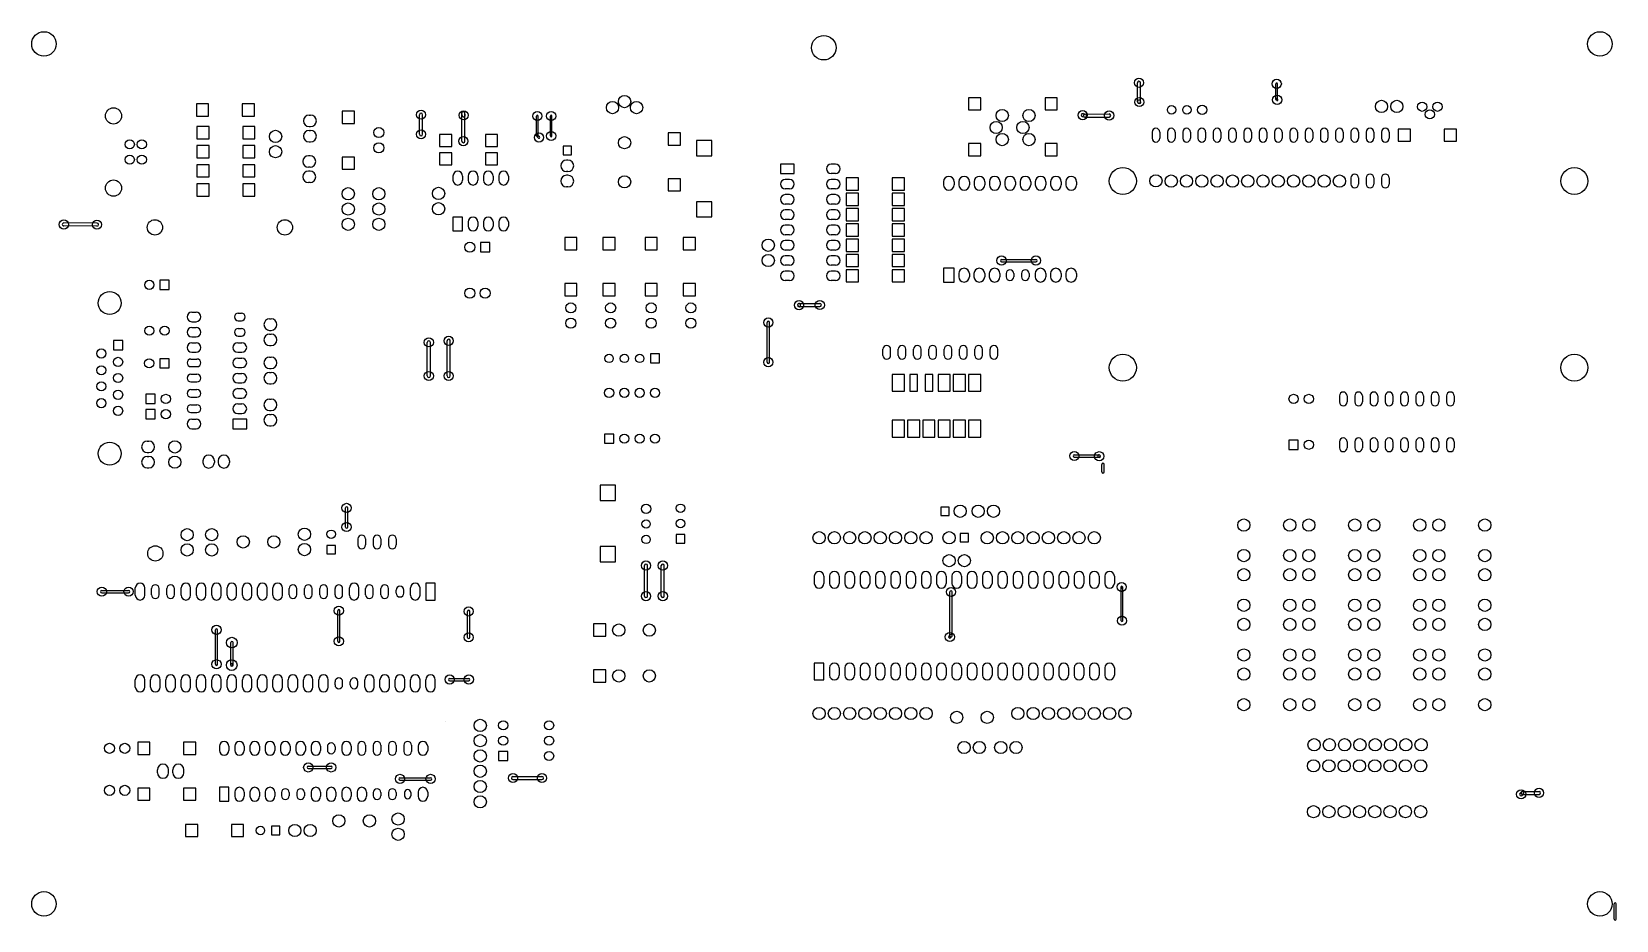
# Model space of a CAD drawing. Extents: x 6950 to 110575, y 15345 to 73470.
import ezdxf

# ---------------------------------------------------------------- set-up
doc = ezdxf.new("R2010")
doc.units = 0
doc.layers.add('BLACK', color=1, linetype='CONTINUOUS')

msp = doc.modelspace()

# ---------------------------------------------------------------- linework, layer by layer
at = {"layer": 'BLACK'}
for p, q in [((79260, 68890), (79260, 70130)), ((79460, 68890), (79460, 70130)), ((88320, 69040), (88320, 70060)), ((88420, 69040), (88420, 70060)), ((17720, 68750), (17720, 67950)), ((18520, 68750), (17720, 68750)), ((18520, 67950), (18520, 68750)), ((20720, 68750), (20720, 67950)), ((21520, 68750), (20720, 68750)), ((21520, 67950), (21520, 68750)), ((69020, 69150), (68220, 69150)), ((68220, 69150), (68220, 68350)), ((69020, 68350), (69020, 69150)), ((74020, 69150), (73220, 69150)), ((73220, 69150), (73220, 68350)), ((74020, 68350), (74020, 69150)), ((79309, 68799), (79289, 68819)), ((79451, 68941), (79431, 68961)), ((88364, 68975), (88335, 69004)), ((88435, 69046), (88406, 69075)), ((17720, 67950), (18520, 67950)), ((20720, 67950), (21520, 67950)), ((25090, 68015), (25190, 68015)), ((28050, 68270), (27250, 68270)), ((27250, 68270), (27250, 67470)), ((27250, 67470), (28050, 67470)), ((28050, 67470), (28050, 68270)), ((32310, 66760), (32310, 68040)), ((32510, 66760), (32510, 68040)), ((35080, 66310), (35080, 68160)), ((35101, 67988), (35081, 68147)), ((35299, 68013), (35279, 68172)), ((35280, 66310), (35280, 68160)), ((39970, 66650), (39970, 67950)), ((40070, 66650), (40070, 67950)), ((40870, 66650), (40870, 67950)), ((40970, 66650), (40970, 67950)), ((68220, 68350), (69020, 68350)), ((73220, 68350), (74020, 68350)), ((75661, 67912), (75810, 67882)), ((75700, 68108), (75849, 68078)), ((75829, 68081), (77409, 68089)), ((75831, 67881), (77411, 67889)), ((18550, 67270), (17750, 67270)), ((17750, 67270), (17750, 66470)), ((17750, 66470), (18550, 66470)), ((18550, 66470), (18550, 67270)), ((21550, 67270), (20750, 67270)), ((20750, 67270), (20750, 66470)), ((20750, 66470), (21550, 66470)), ((21550, 66470), (21550, 67270)), ((25090, 67265), (25190, 67265)), ((25090, 67015), (25190, 67015)), ((33620, 66750), (33620, 65950)), ((34420, 66750), (33620, 66750)), ((34420, 65950), (34420, 66750)), ((36620, 66750), (36620, 65950)), ((37420, 66750), (36620, 66750)), ((37420, 65950), (37420, 66750)), ((40084, 66515), (39985, 66614)), ((40155, 66586), (40056, 66685)), ((49370, 66850), (48570, 66850)), ((48570, 66850), (48570, 66050)), ((49370, 66050), (49370, 66850)), ((51420, 66350), (50420, 66350)), ((50420, 66350), (50420, 65350)), ((51420, 65350), (51420, 66350)), ((80220, 66900), (80220, 66500)), ((80720, 66900), (80720, 66500)), ((81220, 66900), (81220, 66500)), ((81720, 66900), (81720, 66500)), ((82220, 66900), (82220, 66500)), ((82720, 66900), (82720, 66500)), ((83220, 66900), (83220, 66500)), ((83720, 66900), (83720, 66500)), ((84220, 66900), (84220, 66500)), ((84720, 66900), (84720, 66500)), ((85220, 66900), (85220, 66500)), ((85720, 66900), (85720, 66500)), ((86220, 66900), (86220, 66500)), ((86720, 66900), (86720, 66500)), ((87220, 66900), (87220, 66500)), ((87720, 66900), (87720, 66500)), ((88220, 66900), (88220, 66500)), ((88720, 66900), (88720, 66500)), ((89220, 66900), (89220, 66500)), ((89720, 66900), (89720, 66500)), ((90220, 66900), (90220, 66500)), ((90720, 66900), (90720, 66500)), ((91220, 66900), (91220, 66500)), ((91720, 66900), (91720, 66500)), ((92220, 66900), (92220, 66500)), ((92720, 66900), (92720, 66500)), ((93220, 66900), (93220, 66500)), ((93720, 66900), (93720, 66500)), ((94220, 66900), (94220, 66500)), ((94720, 66900), (94720, 66500)), ((95220, 66900), (95220, 66500)), ((95720, 66900), (95720, 66500)), ((97120, 67100), (96320, 67100)), ((96320, 67100), (96320, 66300)), ((97120, 66300), (97120, 67100)), ((100120, 67100), (99320, 67100)), ((99320, 67100), (99320, 66300)), ((100120, 66300), (100120, 67100)), ((18550, 66020), (17750, 66020)), ((17750, 66020), (17750, 65220)), ((18550, 65220), (18550, 66020)), ((21550, 66020), (20750, 66020)), ((20750, 66020), (20750, 65220)), ((21550, 65220), (21550, 66020)), ((25150, 65355), (25050, 65355)), ((25090, 66265), (25190, 66265)), ((33620, 65950), (34420, 65950)), ((33620, 65550), (33620, 64750)), ((34420, 65550), (33620, 65550)), ((34420, 64750), (34420, 65550)), ((36620, 65950), (37420, 65950)), ((36620, 65550), (36620, 64750)), ((37420, 65550), (36620, 65550)), ((37420, 64750), (37420, 65550)), ((42245, 65975), (41695, 65975)), ((41695, 65975), (41695, 65425)), ((41695, 65425), (42245, 65425)), ((42245, 65425), (42245, 65975)), ((48570, 66050), (49370, 66050)), ((50420, 65350), (51420, 65350)), ((69020, 66150), (68220, 66150)), ((68220, 66150), (68220, 65350)), ((68220, 65350), (69020, 65350)), ((69020, 65350), (69020, 66150)), ((74020, 66150), (73220, 66150)), ((73220, 66150), (73220, 65350)), ((73220, 65350), (74020, 65350)), ((74020, 65350), (74020, 66150)), ((96320, 66300), (97120, 66300)), ((99320, 66300), (100120, 66300)), ((17750, 65220), (18550, 65220)), ((17750, 64770), (17750, 63970)), ((18550, 64770), (17750, 64770)), ((18550, 63970), (18550, 64770)), ((20750, 65220), (21550, 65220)), ((20750, 64770), (20750, 63970)), ((21550, 64770), (20750, 64770)), ((21550, 63970), (21550, 64770)), ((25150, 64605), (25050, 64605)), ((25150, 64355), (25050, 64355)), ((28050, 65270), (27250, 65270)), ((27250, 65270), (27250, 64470)), ((27250, 64470), (28050, 64470)), ((28050, 64470), (28050, 65270)), ((33620, 64750), (34420, 64750)), ((36620, 64750), (37420, 64750)), ((42020, 65075), (41920, 65075)), ((42020, 64325), (41920, 64325)), ((56820, 64810), (55920, 64810)), ((55920, 64810), (55920, 64190)), ((56820, 64190), (56820, 64810)), ((59510, 64810), (59230, 64810)), ((17750, 63970), (18550, 63970)), ((17750, 63520), (17750, 62720)), ((18550, 63520), (17750, 63520)), ((18550, 62720), (18550, 63520)), ((20750, 63970), (21550, 63970)), ((20750, 63520), (20750, 62720)), ((21550, 63520), (20750, 63520)), ((21550, 62720), (21550, 63520)), ((25150, 63605), (25050, 63605)), ((34500, 64030), (34500, 63750)), ((35120, 64030), (35120, 63750)), ((35500, 64030), (35500, 63750)), ((36120, 64030), (36120, 63750)), ((36500, 64030), (36500, 63750)), ((37120, 64030), (37120, 63750)), ((37500, 64030), (37500, 63750)), ((38120, 64030), (38120, 63750)), ((42020, 64075), (41920, 64075)), ((42020, 63325), (41920, 63325)), ((49370, 63850), (48570, 63850)), ((48570, 63850), (48570, 63050)), ((49370, 63050), (49370, 63850)), ((55920, 64190), (56820, 64190)), ((56510, 63810), (56230, 63810)), ((59510, 64190), (59230, 64190)), ((59510, 63810), (59230, 63810)), ((61020, 63900), (60220, 63900)), ((60220, 63900), (60220, 63100)), ((61020, 63100), (61020, 63900)), ((64020, 63900), (63220, 63900)), ((63220, 63900), (63220, 63100)), ((64020, 63100), (64020, 63900)), ((66577, 63655), (66577, 63455)), ((67277, 63655), (67277, 63455)), ((67577, 63655), (67577, 63455)), ((68277, 63655), (68277, 63455)), ((68577, 63655), (68577, 63455)), ((69277, 63655), (69277, 63455)), ((69577, 63655), (69577, 63455)), ((70277, 63655), (70277, 63455)), ((70580, 63655), (70580, 63455)), ((71280, 63655), (71280, 63455)), ((71580, 63655), (71580, 63455)), ((72280, 63655), (72280, 63455)), ((72580, 63655), (72580, 63455)), ((73280, 63655), (73280, 63455)), ((73580, 63655), (73580, 63455)), ((74280, 63655), (74280, 63455)), ((74580, 63655), (74580, 63455)), ((75280, 63655), (75280, 63455)), ((93220, 63900), (93220, 63500)), ((93720, 63900), (93720, 63500)), ((94220, 63900), (94220, 63500)), ((94720, 63900), (94720, 63500)), ((95220, 63900), (95220, 63500)), ((95720, 63900), (95720, 63500)), ((17750, 62720), (18550, 62720)), ((20750, 62720), (21550, 62720)), ((48570, 63050), (49370, 63050)), ((51420, 62350), (50420, 62350)), ((50420, 62350), (50420, 61350)), ((51420, 61350), (51420, 62350)), ((56510, 63190), (56230, 63190)), ((56510, 62810), (56230, 62810)), ((56510, 62190), (56230, 62190)), ((59510, 63190), (59230, 63190)), ((59510, 62810), (59230, 62810)), ((59510, 62190), (59230, 62190)), ((60220, 63100), (61020, 63100)), ((61020, 62900), (60220, 62900)), ((60220, 62900), (60220, 62100)), ((61020, 62100), (61020, 62900)), ((63220, 63100), (64020, 63100)), ((64020, 62900), (63220, 62900)), ((63220, 62900), (63220, 62100)), ((64020, 62100), (64020, 62900)), ((34500, 61340), (34500, 60440)), ((35120, 61340), (34500, 61340)), ((35120, 60440), (35120, 61340)), ((50420, 61350), (51420, 61350)), ((56510, 61810), (56230, 61810)), ((56510, 61190), (56230, 61190)), ((59510, 61810), (59230, 61810)), ((59510, 61190), (59230, 61190)), ((60220, 62100), (61020, 62100)), ((61020, 61900), (60220, 61900)), ((60220, 61900), (60220, 61100)), ((61020, 61100), (61020, 61900)), ((63220, 62100), (64020, 62100)), ((64020, 61900), (63220, 61900)), ((63220, 61900), (63220, 61100)), ((64020, 61100), (64020, 61900)), ((11219, 60749), (9049, 60761)), ((11221, 60949), (9051, 60961)), ((34500, 60440), (35120, 60440)), ((35500, 61030), (35500, 60750)), ((36120, 61030), (36120, 60750)), ((36500, 61030), (36500, 60750)), ((37120, 61030), (37120, 60750)), ((37500, 61030), (37500, 60750)), ((38120, 61030), (38120, 60750)), ((56510, 60810), (56230, 60810)), ((56510, 60190), (56230, 60190)), ((59510, 60810), (59230, 60810)), ((59510, 60190), (59230, 60190)), ((60220, 61100), (61020, 61100)), ((61020, 60900), (60220, 60900)), ((60220, 60900), (60220, 60100)), ((61020, 60100), (61020, 60900)), ((63220, 61100), (64020, 61100)), ((64020, 60900), (63220, 60900)), ((63220, 60900), (63220, 60100)), ((64020, 60100), (64020, 60900)), ((36900, 59670), (36300, 59670)), ((36300, 59670), (36300, 59070)), ((36300, 59070), (36900, 59070)), ((36900, 59070), (36900, 59670)), ((42610, 60000), (41810, 60000)), ((41810, 60000), (41810, 59200)), ((41810, 59200), (42610, 59200)), ((42610, 59200), (42610, 60000)), ((45110, 60000), (44310, 60000)), ((44310, 60000), (44310, 59200)), ((44310, 59200), (45110, 59200)), ((45110, 59200), (45110, 60000)), ((47860, 60000), (47060, 60000)), ((47060, 60000), (47060, 59200)), ((47060, 59200), (47860, 59200)), ((47860, 59200), (47860, 60000)), ((50360, 60000), (49560, 60000)), ((49560, 60000), (49560, 59200)), ((49560, 59200), (50360, 59200)), ((50360, 59200), (50360, 60000)), ((56510, 59810), (56230, 59810)), ((56510, 59190), (56230, 59190)), ((59510, 59810), (59230, 59810)), ((59510, 59190), (59230, 59190)), ((60220, 60100), (61020, 60100)), ((61020, 59900), (60220, 59900)), ((60220, 59900), (60220, 59100)), ((60220, 59100), (61020, 59100)), ((61020, 59100), (61020, 59900)), ((63220, 60100), (64020, 60100)), ((64020, 59900), (63220, 59900)), ((63220, 59900), (63220, 59100)), ((63220, 59100), (64020, 59100)), ((64020, 59100), (64020, 59900)), ((56510, 58810), (56230, 58810)), ((56510, 58190), (56230, 58190)), ((59510, 58810), (59230, 58810)), ((59510, 58190), (59230, 58190)), ((61020, 58900), (60220, 58900)), ((60220, 58900), (60220, 58100)), ((60220, 58100), (61020, 58100)), ((61020, 58100), (61020, 58900)), ((64020, 58900), (63220, 58900)), ((63220, 58900), (63220, 58100)), ((63220, 58100), (64020, 58100)), ((64020, 58100), (64020, 58900)), ((70370, 58575), (72620, 58575)), ((70370, 58425), (72620, 58425)), ((15940, 57210), (15340, 57210)), ((15340, 57210), (15340, 56610)), ((15940, 56610), (15940, 57210)), ((42610, 57000), (41810, 57000)), ((41810, 57000), (41810, 56200)), ((42610, 56200), (42610, 57000)), ((45110, 57000), (44310, 57000)), ((44310, 57000), (44310, 56200)), ((45110, 56200), (45110, 57000)), ((47860, 57000), (47060, 57000)), ((47060, 57000), (47060, 56200)), ((47860, 56200), (47860, 57000)), ((50360, 57000), (49560, 57000)), ((49560, 57000), (49560, 56200)), ((50360, 56200), (50360, 57000)), ((56510, 57810), (56230, 57810)), ((56510, 57190), (56230, 57190)), ((59510, 57810), (59230, 57810)), ((59510, 57190), (59230, 57190)), ((61020, 57900), (60220, 57900)), ((60220, 57900), (60220, 57100)), ((60220, 57100), (61020, 57100)), ((61020, 57100), (61020, 57900)), ((64020, 57900), (63220, 57900)), ((63220, 57900), (63220, 57100)), ((63220, 57100), (64020, 57100)), ((64020, 57100), (64020, 57900)), ((66567, 57995), (66567, 57095)), ((67267, 57995), (66567, 57995)), ((66567, 57095), (67267, 57095)), ((67267, 57095), (67267, 57995)), ((67570, 57645), (67570, 57445)), ((68270, 57645), (68270, 57445)), ((68570, 57645), (68570, 57445)), ((69270, 57645), (69270, 57445)), ((69570, 57645), (69570, 57445)), ((70270, 57645), (70270, 57445)), ((70670, 57645), (70670, 57445)), ((71170, 57645), (71170, 57445)), ((71670, 57645), (71670, 57445)), ((72170, 57645), (72170, 57445)), ((72570, 57645), (72570, 57445)), ((73270, 57645), (73270, 57445)), ((73570, 57645), (73570, 57445)), ((74270, 57645), (74270, 57445)), ((74570, 57645), (74570, 57445)), ((75270, 57645), (75270, 57445)), ((15340, 56610), (15940, 56610)), ((41810, 56200), (42610, 56200)), ((44310, 56200), (45110, 56200)), ((47060, 56200), (47860, 56200)), ((49560, 56200), (50360, 56200)), ((17420, 55120), (17700, 55120)), ((20460, 55060), (20660, 55060)), ((57059, 55651), (57069, 55661)), ((57140, 55690), (58490, 55690)), ((57140, 55490), (58490, 55490)), ((57201, 55509), (57211, 55519)), ((17420, 54500), (17700, 54500)), ((17420, 54120), (17700, 54120)), ((20460, 54560), (20660, 54560)), ((20460, 54060), (20660, 54060)), ((22510, 54685), (22610, 54685)), ((22510, 53935), (22610, 53935)), ((55045, 51850), (55045, 54450)), ((55195, 51850), (55195, 54450)), ((12900, 53270), (12300, 53270)), ((12300, 53270), (12300, 52670)), ((12900, 52670), (12900, 53270)), ((17420, 53500), (17700, 53500)), ((17420, 53120), (17700, 53120)), ((20420, 53120), (20700, 53120)), ((20460, 53560), (20660, 53560)), ((22510, 53685), (22610, 53685)), ((22510, 52935), (22610, 52935)), ((32820, 50950), (32820, 53150)), ((33020, 50950), (33020, 53150)), ((34120, 50950), (34120, 53250)), ((34320, 50950), (34320, 53250)), ((12300, 52670), (12900, 52670)), ((15930, 52080), (15330, 52080)), ((15330, 52080), (15330, 51480)), ((15930, 51480), (15930, 52080)), ((17360, 52060), (17760, 52060)), ((17420, 52500), (17700, 52500)), ((20420, 52500), (20700, 52500)), ((20420, 52120), (20700, 52120)), ((22510, 52185), (22610, 52185)), ((48010, 52400), (47410, 52400)), ((47410, 52400), (47410, 51800)), ((48010, 51800), (48010, 52400)), ((62620, 52300), (62620, 52700)), ((63120, 52300), (63120, 52700)), ((63620, 52300), (63620, 52700)), ((64120, 52300), (64120, 52700)), ((64620, 52300), (64620, 52700)), ((65120, 52300), (65120, 52700)), ((65620, 52300), (65620, 52700)), ((66120, 52300), (66120, 52700)), ((66620, 52300), (66620, 52700)), ((67120, 52300), (67120, 52700)), ((67620, 52300), (67620, 52700)), ((68120, 52300), (68120, 52700)), ((68620, 52300), (68620, 52700)), ((69120, 52300), (69120, 52700)), ((69620, 52300), (69620, 52700)), ((70120, 52300), (70120, 52700)), ((15330, 51480), (15930, 51480)), ((17360, 51560), (17760, 51560)), ((17360, 51060), (17760, 51060)), ((20420, 51500), (20700, 51500)), ((20420, 51120), (20700, 51120)), ((22510, 51435), (22610, 51435)), ((22510, 51185), (22610, 51185)), ((47410, 51800), (48010, 51800)), ((63220, 51050), (63220, 49950)), ((64020, 51050), (63220, 51050)), ((64020, 49950), (64020, 51050)), ((64370, 51050), (64370, 49950)), ((64870, 51050), (64370, 51050)), ((64870, 49950), (64870, 51050)), ((65370, 51050), (65370, 49950)), ((65870, 51050), (65370, 51050)), ((65870, 49950), (65870, 51050)), ((66220, 51050), (66220, 49950)), ((67020, 51050), (66220, 51050)), ((67020, 49950), (67020, 51050)), ((67220, 51050), (67220, 49950)), ((68020, 51050), (67220, 51050)), ((68020, 49950), (68020, 51050)), ((68220, 51050), (68220, 49950)), ((69020, 51050), (68220, 51050)), ((69020, 49950), (69020, 51050)), ((14420, 49750), (14420, 49150)), ((15020, 49750), (14420, 49750)), ((15020, 49150), (15020, 49750)), ((17360, 50560), (17760, 50560)), ((17360, 50060), (17760, 50060)), ((20420, 50500), (20700, 50500)), ((20420, 50120), (20700, 50120)), ((22510, 50435), (22610, 50435)), ((63220, 49950), (64020, 49950)), ((64370, 49950), (64870, 49950)), ((65370, 49950), (65870, 49950)), ((66220, 49950), (67020, 49950)), ((67220, 49950), (68020, 49950)), ((68220, 49950), (69020, 49950)), ((14420, 49150), (15020, 49150)), ((14420, 48750), (14420, 48150)), ((15020, 48750), (14420, 48750)), ((15020, 48150), (15020, 48750)), ((17360, 49560), (17760, 49560)), ((17360, 49060), (17760, 49060)), ((20420, 49500), (20700, 49500)), ((20420, 49120), (20700, 49120)), ((22510, 49435), (22610, 49435)), ((92470, 49650), (92470, 49250)), ((92970, 49650), (92970, 49250)), ((93470, 49650), (93470, 49250)), ((93970, 49650), (93970, 49250)), ((94470, 49650), (94470, 49250)), ((94970, 49650), (94970, 49250)), ((95470, 49650), (95470, 49250)), ((95970, 49650), (95970, 49250)), ((96470, 49650), (96470, 49250)), ((96970, 49650), (96970, 49250)), ((97470, 49650), (97470, 49250)), ((97970, 49650), (97970, 49250)), ((98470, 49650), (98470, 49250)), ((98970, 49650), (98970, 49250)), ((99470, 49650), (99470, 49250)), ((99970, 49650), (99970, 49250)), ((14420, 48150), (15020, 48150)), ((17360, 48560), (17760, 48560)), ((17420, 48120), (17700, 48120)), ((21010, 48120), (20110, 48120)), ((20110, 48120), (20110, 47500)), ((20420, 48500), (20700, 48500)), ((21010, 47500), (21010, 48120)), ((22510, 48685), (22610, 48685)), ((22510, 48435), (22610, 48435)), ((22510, 47685), (22610, 47685)), ((63220, 48050), (63220, 46950)), ((64020, 48050), (63220, 48050)), ((64020, 46950), (64020, 48050)), ((64220, 48050), (64220, 46950)), ((65020, 48050), (64220, 48050)), ((65020, 46950), (65020, 48050)), ((65220, 48050), (65220, 46950)), ((66020, 48050), (65220, 48050)), ((66020, 46950), (66020, 48050)), ((66220, 48050), (66220, 46950)), ((67020, 48050), (66220, 48050)), ((67020, 46950), (67020, 48050)), ((67220, 48050), (67220, 46950)), ((68020, 48050), (67220, 48050)), ((68020, 46950), (68020, 48050)), ((68220, 48050), (68220, 46950)), ((69020, 48050), (68220, 48050)), ((69020, 46950), (69020, 48050)), ((14510, 46685), (14610, 46685)), ((17420, 47500), (17700, 47500)), ((20110, 47500), (21010, 47500)), ((44410, 47150), (44410, 46550)), ((45010, 47150), (44410, 47150)), ((45010, 46550), (45010, 47150)), ((63220, 46950), (64020, 46950)), ((64220, 46950), (65020, 46950)), ((65220, 46950), (66020, 46950)), ((66220, 46950), (67020, 46950)), ((67220, 46950), (68020, 46950)), ((68220, 46950), (69020, 46950)), ((89170, 46750), (89170, 46150)), ((89770, 46750), (89170, 46750)), ((89770, 46150), (89770, 46750)), ((92470, 46650), (92470, 46250)), ((92970, 46650), (92970, 46250)), ((93470, 46650), (93470, 46250)), ((93970, 46650), (93970, 46250)), ((94470, 46650), (94470, 46250)), ((94970, 46650), (94970, 46250)), ((95470, 46650), (95470, 46250)), ((95970, 46650), (95970, 46250)), ((96470, 46650), (96470, 46250)), ((96970, 46650), (96970, 46250)), ((97470, 46650), (97470, 46250)), ((97970, 46650), (97970, 46250)), ((98470, 46650), (98470, 46250)), ((98970, 46650), (98970, 46250)), ((99470, 46650), (99470, 46250)), ((99970, 46650), (99970, 46250)), ((14510, 45935), (14610, 45935)), ((14510, 45685), (14610, 45685)), ((44410, 46550), (45010, 46550)), ((75130, 45795), (76740, 45795)), ((75130, 45645), (76740, 45645)), ((76707, 45647), (76687, 45667)), ((76813, 45753), (76793, 45773)), ((89170, 46150), (89770, 46150)), ((14510, 44935), (14610, 44935)), ((18145, 45400), (18145, 45300)), ((18895, 45400), (18895, 45300)), ((19145, 45400), (19145, 45300)), ((19895, 45400), (19895, 45300)), ((76925, 44670), (76925, 45170)), ((77075, 44670), (77075, 45170)), ((45130, 43800), (44130, 43800)), ((44130, 43800), (44130, 42800)), ((45130, 42800), (45130, 43800)), ((44130, 42800), (45130, 42800)), ((27465, 41070), (27465, 42320)), ((27615, 41070), (27615, 42320)), ((66395, 42375), (66395, 41825)), ((66945, 42375), (66395, 42375)), ((66395, 41825), (66945, 41825)), ((66945, 41825), (66945, 42375)), ((49655, 40575), (49105, 40575)), ((49105, 40575), (49105, 40025)), ((49655, 40025), (49655, 40575)), ((68215, 40645), (67665, 40645)), ((67665, 40645), (67665, 40095)), ((68215, 40095), (68215, 40645)), ((26810, 39870), (26260, 39870)), ((26260, 39870), (26260, 39320)), ((26810, 39320), (26810, 39870)), ((28285, 40295), (28285, 39895)), ((28785, 40295), (28785, 39895)), ((29285, 40295), (29285, 39895)), ((29785, 40295), (29785, 39895)), ((30285, 40295), (30285, 39895)), ((30785, 40295), (30785, 39895)), ((45130, 39800), (44130, 39800)), ((44130, 39800), (44130, 38800)), ((45130, 38800), (45130, 39800)), ((49105, 40025), (49655, 40025)), ((67665, 40095), (68215, 40095)), ((26260, 39320), (26810, 39320)), ((44130, 38800), (45130, 38800)), ((47020, 36550), (47020, 38550)), ((47220, 36550), (47220, 38550)), ((48120, 36550), (48120, 38550)), ((48320, 36550), (48320, 38550)), ((33345, 37395), (32725, 37395)), ((32725, 37395), (32725, 36295)), ((33345, 36295), (33345, 37395)), ((58130, 37860), (58130, 37380)), ((58750, 37860), (58750, 37380)), ((59130, 37860), (59130, 37380)), ((59750, 37860), (59750, 37380)), ((60130, 37860), (60130, 37380)), ((60750, 37860), (60750, 37380)), ((61130, 37860), (61130, 37380)), ((61750, 37860), (61750, 37380)), ((62130, 37860), (62130, 37380)), ((62750, 37860), (62750, 37380)), ((63130, 37860), (63130, 37380)), ((63750, 37860), (63750, 37380)), ((64130, 37860), (64130, 37380)), ((64750, 37860), (64750, 37380)), ((65130, 37860), (65130, 37380)), ((65750, 37860), (65750, 37380)), ((66130, 37860), (66130, 37380)), ((66750, 37860), (66750, 37380)), ((67130, 37860), (67130, 37380)), ((67750, 37860), (67750, 37380)), ((68130, 37860), (68130, 37380)), ((68750, 37860), (68750, 37380)), ((69130, 37860), (69130, 37380)), ((69750, 37860), (69750, 37380)), ((70130, 37860), (70130, 37380)), ((70750, 37860), (70750, 37380)), ((71130, 37860), (71130, 37380)), ((71750, 37860), (71750, 37380)), ((72130, 37860), (72130, 37380)), ((72750, 37860), (72750, 37380)), ((73130, 37860), (73130, 37380)), ((73750, 37860), (73750, 37380)), ((74130, 37860), (74130, 37380)), ((74750, 37860), (74750, 37380)), ((75130, 37860), (75130, 37380)), ((75750, 37860), (75750, 37380)), ((76130, 37860), (76130, 37380)), ((76750, 37860), (76750, 37380)), ((77130, 37860), (77130, 37380)), ((77750, 37860), (77750, 37380)), ((11535, 36920), (13285, 36920)), ((11535, 36770), (13285, 36770)), ((13725, 36605), (13725, 37085)), ((14345, 36605), (14345, 37085)), ((14785, 36645), (14785, 37045)), ((15285, 36645), (15285, 37045)), ((15785, 36645), (15785, 37045)), ((16285, 36645), (16285, 37045)), ((16725, 36605), (16725, 37085)), ((17345, 36605), (17345, 37085)), ((17725, 36605), (17725, 37085)), ((18345, 36605), (18345, 37085)), ((18725, 36605), (18725, 37085)), ((19345, 36605), (19345, 37085)), ((19725, 36605), (19725, 37085)), ((20345, 36605), (20345, 37085)), ((20725, 36605), (20725, 37085)), ((21345, 36605), (21345, 37085)), ((21725, 36605), (21725, 37085)), ((22345, 36605), (22345, 37085)), ((22725, 36605), (22725, 37085)), ((23345, 36605), (23345, 37085)), ((23785, 36645), (23785, 37045)), ((24285, 36645), (24285, 37045)), ((24785, 36645), (24785, 37045)), ((25285, 36645), (25285, 37045)), ((25785, 36645), (25785, 37045)), ((26285, 36645), (26285, 37045)), ((26785, 36645), (26785, 37045)), ((27285, 36645), (27285, 37045)), ((27725, 36605), (27725, 37085)), ((28345, 36605), (28345, 37085)), ((28785, 36645), (28785, 37045)), ((29285, 36645), (29285, 37045)), ((29785, 36645), (29785, 37045)), ((30285, 36645), (30285, 37045)), ((30785, 36745), (30785, 36945)), ((31285, 36745), (31285, 36945)), ((31725, 36605), (31725, 37085)), ((32345, 36605), (32345, 37085)), ((32725, 36295), (33345, 36295)), ((66995, 33960), (66995, 36820)), ((67145, 33960), (67145, 36820)), ((78195, 37115), (78215, 37095)), ((78200, 34940), (78200, 37130)), ((78265, 37185), (78285, 37165)), ((78300, 34940), (78300, 37130)), ((26960, 33595), (26960, 35595)), ((27110, 33595), (27110, 35595)), ((35455, 33850), (35455, 35550)), ((35605, 33850), (35605, 35550)), ((18960, 32095), (18960, 34345)), ((19110, 32095), (19110, 34345)), ((44490, 34730), (43690, 34730)), ((43690, 34730), (43690, 33930)), ((44490, 33930), (44490, 34730)), ((19965, 32050), (19965, 33510)), ((20115, 32050), (20115, 33510)), ((43690, 33930), (44490, 33930)), ((66937, 33933), (67017, 34013)), ((67043, 33827), (67123, 33907)), ((58130, 32170), (58130, 31070)), ((58750, 32170), (58130, 32170)), ((58750, 31070), (58750, 32170)), ((19977, 32093), (19987, 32103)), ((20083, 31987), (20093, 31997)), ((34285, 31170), (35535, 31170)), ((44490, 31730), (43690, 31730)), ((43690, 31730), (43690, 30930)), ((44490, 30930), (44490, 31730)), ((59130, 31860), (59130, 31380)), ((59750, 31860), (59750, 31380)), ((60130, 31860), (60130, 31380)), ((60750, 31860), (60750, 31380)), ((61130, 31860), (61130, 31380)), ((61750, 31860), (61750, 31380)), ((62130, 31860), (62130, 31380)), ((62750, 31860), (62750, 31380)), ((63130, 31860), (63130, 31380)), ((63750, 31860), (63750, 31380)), ((64130, 31860), (64130, 31380)), ((64750, 31860), (64750, 31380)), ((65130, 31860), (65130, 31380)), ((65750, 31860), (65750, 31380)), ((66130, 31860), (66130, 31380)), ((66750, 31860), (66750, 31380)), ((67130, 31860), (67130, 31380)), ((67750, 31860), (67750, 31380)), ((68130, 31860), (68130, 31380)), ((68750, 31860), (68750, 31380)), ((69130, 31860), (69130, 31380)), ((69750, 31860), (69750, 31380)), ((70130, 31860), (70130, 31380)), ((70750, 31860), (70750, 31380)), ((71130, 31860), (71130, 31380)), ((71750, 31860), (71750, 31380)), ((72130, 31860), (72130, 31380)), ((72750, 31860), (72750, 31380)), ((73130, 31860), (73130, 31380)), ((73750, 31860), (73750, 31380)), ((74130, 31860), (74130, 31380)), ((74750, 31860), (74750, 31380)), ((75130, 31860), (75130, 31380)), ((75750, 31860), (75750, 31380)), ((76130, 31860), (76130, 31380)), ((76750, 31860), (76750, 31380)), ((77130, 31860), (77130, 31380)), ((77750, 31860), (77750, 31380)), ((13725, 30605), (13725, 31085)), ((14345, 30605), (14345, 31085)), ((14725, 30605), (14725, 31085)), ((15345, 30605), (15345, 31085)), ((15725, 30605), (15725, 31085)), ((16345, 30605), (16345, 31085)), ((16725, 30605), (16725, 31085)), ((17345, 30605), (17345, 31085)), ((17725, 30605), (17725, 31085)), ((18345, 30605), (18345, 31085)), ((18725, 30605), (18725, 31085)), ((19345, 30605), (19345, 31085)), ((19725, 30605), (19725, 31085)), ((20345, 30605), (20345, 31085)), ((20725, 30605), (20725, 31085)), ((21345, 30605), (21345, 31085)), ((21725, 30605), (21725, 31085)), ((22345, 30605), (22345, 31085)), ((22725, 30605), (22725, 31085)), ((23345, 30605), (23345, 31085)), ((23725, 30605), (23725, 31085)), ((24345, 30605), (24345, 31085)), ((24725, 30605), (24725, 31085)), ((25345, 30605), (25345, 31085)), ((25725, 30605), (25725, 31085)), ((26345, 30605), (26345, 31085)), ((26785, 30745), (26785, 30945)), ((27285, 30745), (27285, 30945)), ((27785, 30745), (27785, 30945)), ((28285, 30745), (28285, 30945)), ((28725, 30605), (28725, 31085)), ((29345, 30605), (29345, 31085)), ((29725, 30605), (29725, 31085)), ((30345, 30605), (30345, 31085)), ((30725, 30605), (30725, 31085)), ((31345, 30605), (31345, 31085)), ((31725, 30605), (31725, 31085)), ((32345, 30605), (32345, 31085)), ((32725, 30605), (32725, 31085)), ((33345, 30605), (33345, 31085)), ((34285, 31020), (35535, 31020)), ((43690, 30930), (44490, 30930)), ((58130, 31070), (58750, 31070)), ((14685, 26995), (13885, 26995)), ((13885, 26995), (13885, 26195)), ((14685, 26195), (14685, 26995)), ((17685, 26995), (16885, 26995)), ((16885, 26995), (16885, 26195)), ((17685, 26195), (17685, 26995)), ((13885, 26195), (14685, 26195)), ((16885, 26195), (17685, 26195)), ((19225, 26735), (19225, 26455)), ((19845, 26735), (19845, 26455)), ((20225, 26735), (20225, 26455)), ((20845, 26735), (20845, 26455)), ((21225, 26735), (21225, 26455)), ((21845, 26735), (21845, 26455)), ((22225, 26735), (22225, 26455)), ((22845, 26735), (22845, 26455)), ((23225, 26735), (23225, 26455)), ((23845, 26735), (23845, 26455)), ((24225, 26735), (24225, 26455)), ((24845, 26735), (24845, 26455)), ((25225, 26735), (25225, 26455)), ((25845, 26735), (25845, 26455)), ((26285, 26695), (26285, 26495)), ((26785, 26695), (26785, 26495)), ((27225, 26735), (27225, 26455)), ((27845, 26735), (27845, 26455)), ((28285, 26795), (28285, 26395)), ((28785, 26795), (28785, 26395)), ((29285, 26795), (29285, 26395)), ((29785, 26795), (29785, 26395)), ((30285, 26795), (30285, 26395)), ((30785, 26795), (30785, 26395)), ((31285, 26795), (31285, 26395)), ((31785, 26795), (31785, 26395)), ((32225, 26735), (32225, 26455)), ((32845, 26735), (32845, 26455)), ((38085, 26395), (37485, 26395)), ((37485, 26395), (37485, 25795)), ((38085, 25795), (38085, 26395)), ((15175, 24995), (15175, 25195)), ((15895, 24995), (15895, 25195)), ((16175, 24995), (16175, 25195)), ((16895, 24995), (16895, 25195)), ((25035, 25420), (26535, 25420)), ((25035, 25270), (26535, 25270)), ((37485, 25795), (38085, 25795)), ((14685, 23995), (13885, 23995)), ((13885, 23995), (13885, 23195)), ((14685, 23195), (14685, 23995)), ((17685, 23995), (16885, 23995)), ((16885, 23995), (16885, 23195)), ((17685, 23195), (17685, 23995)), ((19225, 24045), (19225, 23145)), ((19845, 24045), (19225, 24045)), ((19845, 23145), (19845, 24045)), ((31035, 24670), (33035, 24670)), ((31035, 24520), (33035, 24520)), ((38420, 24750), (40320, 24750)), ((38420, 24550), (40320, 24550)), ((13885, 23195), (14685, 23195)), ((16885, 23195), (17685, 23195)), ((19225, 23145), (19845, 23145)), ((20225, 23735), (20225, 23455)), ((20845, 23735), (20845, 23455)), ((21225, 23735), (21225, 23455)), ((21845, 23735), (21845, 23455)), ((22225, 23735), (22225, 23455)), ((22845, 23735), (22845, 23455)), ((23285, 23695), (23285, 23495)), ((23785, 23695), (23785, 23495)), ((24285, 23695), (24285, 23495)), ((24785, 23695), (24785, 23495)), ((25225, 23735), (25225, 23455)), ((25845, 23735), (25845, 23455)), ((26225, 23735), (26225, 23455)), ((26845, 23735), (26845, 23455)), ((27225, 23735), (27225, 23455)), ((27845, 23735), (27845, 23455)), ((28225, 23735), (28225, 23455)), ((28845, 23735), (28845, 23455)), ((29285, 23695), (29285, 23495)), ((29785, 23695), (29785, 23495)), ((30285, 23695), (30285, 23495)), ((30785, 23695), (30785, 23495)), ((31335, 23695), (31335, 23495)), ((31735, 23695), (31735, 23495)), ((32225, 23735), (32225, 23455)), ((32845, 23735), (32845, 23455)), ((104280, 23661), (104369, 23750)), ((104421, 23520), (104510, 23609)), ((104440, 23780), (105520, 23780)), ((104440, 23580), (105520, 23580)), ((17010, 21620), (17010, 20820)), ((17810, 21620), (17010, 21620)), ((17010, 20820), (17810, 20820)), ((17810, 20820), (17810, 21620)), ((20010, 21620), (20010, 20820)), ((20810, 21620), (20010, 21620)), ((20010, 20820), (20810, 20820)), ((20810, 20820), (20810, 21620)), ((23185, 21495), (22635, 21495)), ((22635, 21495), (22635, 20945)), ((22635, 20945), (23185, 20945)), ((23185, 20945), (23185, 21495)), ((110425, 15420), (110425, 16420)), ((110575, 15420), (110575, 16420))]:
    msp.add_line(p, q, dxfattribs=at)
for centre, radius in [((7750, 72670), 800), ((58750, 72420), 800), ((109500, 72670), 800), ((79360, 70130), 300), ((88370, 70060), 300), ((12300, 67962), 531), ((44933, 68503), 400), ((45720, 68897), 400), ((46507, 68503), 400), ((79380, 68870), 300), ((81490, 68360), 275), ((82498, 68360), 275), ((83490, 68360), 300), ((88400, 69010), 300), ((95220, 68580), 400), ((96220, 68580), 400), ((97880, 68560), 300), ((98880, 68560), 300), ((32410, 68040), 300), ((35200, 68000), 300), ((40020, 67950), 300), ((40920, 67950), 300), ((70023, 67200), 400), ((70417, 67987), 400), ((71773, 67200), 400), ((72167, 67987), 400), ((75680, 68010), 300), ((77410, 67990), 300), ((98380, 68060), 300), ((13363, 66100), 300), ((14150, 66100), 300), ((22900, 66620), 400), ((29650, 66870), 330), ((32410, 66760), 300), ((35180, 66310), 300), ((40120, 66550), 300), ((40920, 66650), 300), ((45720, 66209), 400), ((70417, 66413), 400), ((72167, 66413), 400), ((13363, 65100), 300), ((14150, 65100), 300), ((22900, 65620), 400), ((29650, 65870), 330), ((78305, 63700), 886), ((107832, 63700), 886), ((12300, 63238), 531), ((27650, 62870), 400), ((29650, 62870), 400), ((33560, 62890), 400), ((45720, 63650), 400), ((80470, 63716), 400), ((81470, 63700), 400), ((82470, 63700), 400), ((83470, 63700), 400), ((84470, 63700), 400), ((85470, 63700), 400), ((86470, 63700), 400), ((87470, 63700), 400), ((88470, 63700), 400), ((89470, 63700), 400), ((90470, 63700), 400), ((91470, 63700), 400), ((92470, 63700), 400), ((27650, 61870), 400), ((29650, 61870), 400), ((33560, 61890), 400), ((9050, 60860), 300), ((11220, 60850), 300), ((15010, 60670), 500), ((23510, 60670), 500), ((27650, 60870), 400), ((29650, 60870), 400), ((35600, 59370), 330), ((55120, 59500), 400), ((55120, 58500), 400), ((70370, 58500), 300), ((72620, 58500), 300), ((14640, 56910), 300), ((12050, 55720), 750), ((35600, 56370), 330), ((36600, 56370), 330), ((42210, 55400), 330), ((44810, 55400), 330), ((47460, 55400), 330), ((50060, 55400), 330), ((57130, 55580), 300), ((58490, 55590), 300), ((14640, 53910), 300), ((15640, 53910), 300), ((42210, 54400), 330), ((44810, 54400), 330), ((47460, 54400), 330), ((50060, 54400), 330), ((55120, 54450), 300), ((32920, 53150), 300), ((34220, 53250), 300), ((11500, 52420), 300), ((12600, 51870), 300), ((14630, 51780), 300), ((44710, 52100), 275), ((45710, 52100), 275), ((46710, 52100), 275), ((55120, 51850), 300), ((78305, 51495), 886), ((107832, 51495), 886), ((11500, 51320), 300), ((12600, 50820), 300), ((32920, 50950), 300), ((34220, 50950), 300), ((11500, 50270), 300), ((12600, 49720), 300), ((15720, 49450), 300), ((44710, 49850), 300), ((45710, 49850), 300), ((46710, 49850), 300), ((47710, 49850), 300), ((89470, 49450), 300), ((90470, 49450), 300), ((11500, 49170), 300), ((12600, 48670), 300), ((15720, 48450), 300), ((16310, 46310), 400), ((45710, 46850), 300), ((46710, 46850), 300), ((47710, 46850), 300), ((90470, 46450), 300), ((12050, 45870), 750), ((16310, 45310), 400), ((75130, 45720), 300), ((76760, 45700), 300), ((27540, 42320), 300), ((47130, 42260), 300), ((49380, 42300), 275), ((67670, 42100), 400), ((68845, 42100), 400), ((69845, 42100), 400), ((47130, 41268), 275), ((49380, 41300), 275), ((86220, 41200), 400), ((89220, 41200), 400), ((90470, 41200), 400), ((93470, 41200), 400), ((94720, 41200), 400), ((97720, 41200), 400), ((98970, 41200), 400), ((101970, 41200), 400), ((17120, 40570), 400), ((18720, 40570), 400), ((20785, 40095), 400), ((22785, 40095), 400), ((24785, 40595), 400), ((26535, 40595), 275), ((27540, 41070), 300), ((47130, 40260), 275), ((58440, 40370), 400), ((59440, 40370), 400), ((60440, 40370), 400), ((61440, 40370), 400), ((62440, 40370), 400), ((63440, 40370), 400), ((64440, 40370), 400), ((65440, 40370), 400), ((66940, 40370), 400), ((69440, 40370), 400), ((70440, 40370), 400), ((71440, 40370), 400), ((72440, 40370), 400), ((73440, 40370), 400), ((74440, 40370), 400), ((75440, 40370), 400), ((76440, 40370), 400), ((15035, 39345), 500), ((17120, 39570), 400), ((18720, 39570), 400), ((24785, 39595), 400), ((86220, 39200), 400), ((89220, 39200), 400), ((90470, 39200), 400), ((93470, 39200), 400), ((94720, 39200), 400), ((97720, 39200), 400), ((98970, 39200), 400), ((101970, 39200), 400), ((47120, 38550), 300), ((48220, 38550), 300), ((66940, 38870), 400), ((67940, 38870), 400), ((86220, 37950), 400), ((89220, 37950), 400), ((90470, 37950), 400), ((93470, 37950), 400), ((94720, 37950), 400), ((97720, 37950), 400), ((98970, 37950), 400), ((101970, 37950), 400), ((78230, 37150), 300), ((11535, 36845), 300), ((13285, 36845), 300), ((47120, 36550), 300), ((48220, 36550), 300), ((67070, 36820), 300), ((86220, 35950), 400), ((89220, 35950), 400), ((90470, 35950), 400), ((93470, 35950), 400), ((94720, 35950), 400), ((97720, 35950), 400), ((98970, 35950), 400), ((101970, 35950), 400), ((27035, 35595), 300), ((35530, 35550), 300), ((78250, 34940), 300), ((19035, 34345), 300), ((45340, 34330), 400), ((47340, 34330), 400), ((86220, 34700), 400), ((89220, 34700), 400), ((90470, 34700), 400), ((93470, 34700), 400), ((94720, 34700), 400), ((97720, 34700), 400), ((98970, 34700), 400), ((101970, 34700), 400), ((20040, 33510), 350), ((27035, 33595), 300), ((35530, 33850), 300), ((66990, 33880), 300), ((19035, 32095), 300), ((20030, 32040), 350), ((86220, 32700), 400), ((89220, 32700), 400), ((90470, 32700), 400), ((93470, 32700), 400), ((94720, 32700), 400), ((97720, 32700), 400), ((98970, 32700), 400), ((101970, 32700), 400), ((34285, 31095), 300), ((35535, 31095), 300), ((45340, 31330), 400), ((47340, 31330), 400), ((86220, 31450), 400), ((89220, 31450), 400), ((90470, 31450), 400), ((93470, 31450), 400), ((94720, 31450), 400), ((97720, 31450), 400), ((98970, 31450), 400), ((101970, 31450), 400), ((58440, 28870), 400), ((59440, 28870), 400), ((60440, 28870), 400), ((61440, 28870), 400), ((62440, 28870), 400), ((63440, 28870), 400), ((64440, 28870), 400), ((65440, 28870), 400), ((67440, 28620), 400), ((69440, 28620), 400), ((71440, 28870), 400), ((72440, 28870), 400), ((73440, 28870), 400), ((74440, 28870), 400), ((75440, 28870), 400), ((76440, 28870), 400), ((77440, 28870), 400), ((78440, 28870), 400), ((86220, 29450), 400), ((89220, 29450), 400), ((90470, 29450), 400), ((93470, 29450), 400), ((94720, 29450), 400), ((97720, 29450), 400), ((98970, 29450), 400), ((101970, 29450), 400), ((34035, 28345), 2), ((36285, 28095), 400), ((37785, 28095), 300), ((40785, 28095), 300), ((36285, 27095), 400), ((37785, 27095), 300), ((40785, 27095), 300), ((67920, 26650), 400), ((68920, 26650), 400), ((70320, 26650), 400), ((71320, 26650), 400), ((90810, 26830), 400), ((91810, 26830), 400), ((92810, 26830), 400), ((93810, 26830), 400), ((94810, 26830), 400), ((95810, 26830), 400), ((96810, 26830), 400), ((97810, 26830), 400), ((12035, 26595), 330), ((13035, 26595), 330), ((36285, 26095), 400), ((40785, 26095), 300), ((25035, 25345), 300), ((26535, 25345), 300), ((31035, 24595), 300), ((33035, 24595), 300), ((36285, 25095), 400), ((38420, 24650), 300), ((40320, 24650), 300), ((90780, 25450), 400), ((91780, 25450), 400), ((92780, 25450), 400), ((93780, 25450), 400), ((94780, 25450), 400), ((95780, 25450), 400), ((96780, 25450), 400), ((97780, 25450), 400), ((12035, 23845), 330), ((13035, 23845), 330), ((36285, 24095), 400), ((104350, 23590), 300), ((105520, 23680), 300), ((36285, 23095), 400), ((90780, 22450), 400), ((91780, 22450), 400), ((92780, 22450), 400), ((93780, 22450), 400), ((94780, 22450), 400), ((95780, 22450), 400), ((96780, 22450), 400), ((97780, 22450), 400), ((27035, 21845), 400), ((29035, 21845), 400), ((30910, 21970), 400), ((21910, 21220), 275), ((24160, 21220), 400), ((25160, 21220), 400), ((30910, 20970), 400), ((7750, 16420), 800), ((109500, 16420), 800)]:
    msp.add_circle(centre, radius, dxfattribs=at)
for centre, radius, start, end in [((79360, 70130), 100, 360, 540), ((88370, 70060), 50, 360, 540), ((79360, 68890), 100, 405, 585), ((79360, 68890), 100, 180, 360), ((79380, 68870), 100, 225, 405), ((88370, 69040), 50, 405, 585), ((88370, 69040), 50, 180, 360), ((88400, 69010), 50, 225, 405), ((25090, 67640), 375, 90, 270), ((25190, 67640), 375, 270, 450), ((32410, 68040), 100, 360, 540), ((35180, 68160), 100, 360, 540), ((35180, 68159), 100, 367, 547), ((35200, 68001), 100, 187, 367), ((40020, 67950), 50, 360, 540), ((40920, 67950), 50, 360, 540), ((75680, 68010), 100, 78, 258), ((75830, 67981), 100, 90, 270), ((75830, 67980), 100, 258, 438), ((77410, 67989), 100, 270, 450), ((25090, 66640), 375, 90, 270), ((25190, 66640), 375, 270, 450), ((32410, 66760), 100, 180, 360), ((40020, 66650), 50, 180, 360), ((40021, 66649), 50, 405, 585), ((40119, 66551), 50, 225, 405), ((40920, 66650), 50, 180, 360), ((80470, 66900), 250, 0, 180), ((80470, 66500), 250, 180, 360), ((81470, 66900), 250, 0, 180), ((81470, 66500), 250, 180, 360), ((82470, 66900), 250, 0, 180), ((82470, 66500), 250, 180, 360), ((83470, 66900), 250, 0, 180), ((83470, 66500), 250, 180, 360), ((84470, 66900), 250, 0, 180), ((84470, 66500), 250, 180, 360), ((85470, 66900), 250, 0, 180), ((85470, 66500), 250, 180, 360), ((86470, 66900), 250, 0, 180), ((86470, 66500), 250, 180, 360), ((87470, 66900), 250, 0, 180), ((87470, 66500), 250, 180, 360), ((88470, 66900), 250, 0, 180), ((88470, 66500), 250, 180, 360), ((89470, 66900), 250, 0, 180), ((89470, 66500), 250, 180, 360), ((90470, 66900), 250, 0, 180), ((90470, 66500), 250, 180, 360), ((91470, 66900), 250, 0, 180), ((91470, 66500), 250, 180, 360), ((92470, 66900), 250, 0, 180), ((92470, 66500), 250, 180, 360), ((93470, 66900), 250, 0, 180), ((93470, 66500), 250, 180, 360), ((94470, 66900), 250, 0, 180), ((94470, 66500), 250, 180, 360), ((95470, 66900), 250, 0, 180), ((95470, 66500), 250, 180, 360), ((25050, 64980), 375, 450, 630), ((25150, 64980), 375, 270, 450), ((35180, 66310), 100, 180, 360), ((25050, 63980), 375, 450, 630), ((25150, 63980), 375, 270, 450), ((34810, 64030), 310, 0, 180), ((35810, 64030), 310, 0, 180), ((36810, 64030), 310, 0, 180), ((37810, 64030), 310, 0, 180), ((41920, 64700), 375, 450, 630), ((42020, 64700), 375, 270, 450), ((59230, 64500), 310, 450, 630), ((59510, 64500), 310, 270, 450), ((34810, 63750), 310, 180, 360), ((35810, 63750), 310, 180, 360), ((36810, 63750), 310, 180, 360), ((37810, 63750), 310, 180, 360), ((41920, 63700), 375, 450, 630), ((42020, 63700), 375, 270, 450), ((56230, 63500), 310, 450, 630), ((56510, 63500), 310, 270, 450), ((59230, 63500), 310, 450, 630), ((59510, 63500), 310, 270, 450), ((66927, 63655), 350, 0, 180), ((66927, 63455), 350, 180, 360), ((67927, 63655), 350, 0, 180), ((67927, 63455), 350, 180, 360), ((68927, 63655), 350, 0, 180), ((68927, 63455), 350, 180, 360), ((69927, 63655), 350, 0, 180), ((69927, 63455), 350, 180, 360), ((70930, 63655), 350, 0, 180), ((70930, 63455), 350, 180, 360), ((71930, 63655), 350, 0, 180), ((71930, 63455), 350, 180, 360), ((72930, 63655), 350, 0, 180), ((72930, 63455), 350, 180, 360), ((73930, 63655), 350, 0, 180), ((73930, 63455), 350, 180, 360), ((74930, 63655), 350, 0, 180), ((74930, 63455), 350, 180, 360), ((93470, 63900), 250, 0, 180), ((93470, 63500), 250, 180, 360), ((94470, 63900), 250, 0, 180), ((94470, 63500), 250, 180, 360), ((95470, 63900), 250, 0, 180), ((95470, 63500), 250, 180, 360), ((56230, 62500), 310, 450, 630), ((56510, 62500), 310, 270, 450), ((59230, 62500), 310, 450, 630), ((59510, 62500), 310, 270, 450), ((35810, 61030), 310, 0, 180), ((36810, 61030), 310, 0, 180), ((37810, 61030), 310, 0, 180), ((56230, 61500), 310, 450, 630), ((56510, 61500), 310, 270, 450), ((59230, 61500), 310, 450, 630), ((59510, 61500), 310, 270, 450), ((9050, 60861), 100, 449, 629), ((11220, 60849), 100, 269, 449), ((35810, 60750), 310, 180, 360), ((36810, 60750), 310, 180, 360), ((37810, 60750), 310, 180, 360), ((56230, 60500), 310, 450, 630), ((56510, 60500), 310, 270, 450), ((59230, 60500), 310, 450, 630), ((59510, 60500), 310, 270, 450), ((56230, 59500), 310, 450, 630), ((56510, 59500), 310, 270, 450), ((59230, 59500), 310, 450, 630), ((59510, 59500), 310, 270, 450), ((56230, 58500), 310, 450, 630), ((56510, 58500), 310, 270, 450), ((59230, 58500), 310, 450, 630), ((59510, 58500), 310, 270, 450), ((70370, 58500), 75, 90, 270), ((72620, 58500), 75, 270, 450), ((56230, 57500), 310, 450, 630), ((56510, 57500), 310, 270, 450), ((59230, 57500), 310, 450, 630), ((59510, 57500), 310, 270, 450), ((67920, 57645), 350, 0, 180), ((67920, 57445), 350, 180, 360), ((68920, 57645), 350, 0, 180), ((68920, 57445), 350, 180, 360), ((69920, 57645), 350, 0, 180), ((69920, 57445), 350, 180, 360), ((70920, 57645), 250, 0, 180), ((70920, 57445), 250, 180, 360), ((71920, 57645), 250, 0, 180), ((71920, 57445), 250, 180, 360), ((72920, 57645), 350, 0, 180), ((72920, 57445), 350, 180, 360), ((73920, 57645), 350, 0, 180), ((73920, 57445), 350, 180, 360), ((74920, 57645), 350, 0, 180), ((74920, 57445), 350, 180, 360), ((17420, 54810), 310, 90, 270), ((17700, 54810), 310, 270, 450), ((20460, 54810), 250, 90, 270), ((20660, 54810), 250, 270, 450), ((57130, 55580), 100, 135, 315), ((57140, 55590), 100, 90, 270), ((57140, 55590), 100, 315, 495), ((58490, 55590), 100, 270, 450), ((17420, 53810), 310, 90, 270), ((17700, 53810), 310, 270, 450), ((20460, 53810), 250, 90, 270), ((20660, 53810), 250, 270, 450), ((22510, 54310), 375, 90, 270), ((22610, 54310), 375, 270, 450), ((55120, 54450), 75, 360, 540), ((17420, 52810), 310, 90, 270), ((17700, 52810), 310, 270, 450), ((20420, 52810), 310, 90, 270), ((20700, 52810), 310, 270, 450), ((22510, 53310), 375, 90, 270), ((22610, 53310), 375, 270, 450), ((32920, 53150), 100, 360, 540), ((34220, 53250), 100, 360, 540), ((62870, 52700), 250, 360, 540), ((63870, 52700), 250, 360, 540), ((64870, 52700), 250, 360, 540), ((65870, 52700), 250, 360, 540), ((66870, 52700), 250, 360, 540), ((67870, 52700), 250, 360, 540), ((68870, 52700), 250, 360, 540), ((69870, 52700), 250, 360, 540), ((17360, 51810), 250, 90, 270), ((17760, 51810), 250, 270, 450), ((20420, 51810), 310, 90, 270), ((20700, 51810), 310, 270, 450), ((22510, 51810), 375, 90, 270), ((22610, 51810), 375, 270, 450), ((55120, 51850), 75, 180, 360), ((62870, 52300), 250, 180, 360), ((63870, 52300), 250, 180, 360), ((64870, 52300), 250, 180, 360), ((65870, 52300), 250, 180, 360), ((66870, 52300), 250, 180, 360), ((67870, 52300), 250, 180, 360), ((68870, 52300), 250, 180, 360), ((69870, 52300), 250, 180, 360), ((17360, 50810), 250, 90, 270), ((17760, 50810), 250, 270, 450), ((20420, 50810), 310, 90, 270), ((20700, 50810), 310, 270, 450), ((22510, 50810), 375, 90, 270), ((22610, 50810), 375, 270, 450), ((32920, 50950), 100, 180, 360), ((34220, 50950), 100, 180, 360), ((17360, 49810), 250, 90, 270), ((17760, 49810), 250, 270, 450), ((20420, 49810), 310, 90, 270), ((20700, 49810), 310, 270, 450), ((92720, 49650), 250, 0, 180), ((93720, 49650), 250, 0, 180), ((94720, 49650), 250, 0, 180), ((95720, 49650), 250, 0, 180), ((96720, 49650), 250, 0, 180), ((97720, 49650), 250, 0, 180), ((98720, 49650), 250, 0, 180), ((99720, 49650), 250, 0, 180), ((17360, 48810), 250, 90, 270), ((17760, 48810), 250, 270, 450), ((20420, 48810), 310, 90, 270), ((20700, 48810), 310, 270, 450), ((22510, 49060), 375, 90, 270), ((22610, 49060), 375, 270, 450), ((92720, 49250), 250, 180, 360), ((93720, 49250), 250, 180, 360), ((94720, 49250), 250, 180, 360), ((95720, 49250), 250, 180, 360), ((96720, 49250), 250, 180, 360), ((97720, 49250), 250, 180, 360), ((98720, 49250), 250, 180, 360), ((99720, 49250), 250, 180, 360), ((17420, 47810), 310, 90, 270), ((17700, 47810), 310, 270, 450), ((22510, 48060), 375, 90, 270), ((22610, 48060), 375, 270, 450), ((14510, 46310), 375, 90, 270), ((14610, 46310), 375, 270, 450), ((92720, 46650), 250, 0, 180), ((93720, 46650), 250, 0, 180), ((94720, 46650), 250, 0, 180), ((95720, 46650), 250, 0, 180), ((96720, 46650), 250, 0, 180), ((97720, 46650), 250, 0, 180), ((98720, 46650), 250, 0, 180), ((99720, 46650), 250, 0, 180), ((14510, 45310), 375, 90, 270), ((14610, 45310), 375, 270, 450), ((18520, 45400), 375, 0, 180), ((19520, 45400), 375, 0, 180), ((75130, 45720), 75, 90, 270), ((76740, 45720), 75, 405, 585), ((76760, 45700), 75, 225, 405), ((76740, 45720), 75, 270, 450), ((92720, 46250), 250, 180, 360), ((93720, 46250), 250, 180, 360), ((94720, 46250), 250, 180, 360), ((95720, 46250), 250, 180, 360), ((96720, 46250), 250, 180, 360), ((97720, 46250), 250, 180, 360), ((98720, 46250), 250, 180, 360), ((99720, 46250), 250, 180, 360), ((18520, 45300), 375, 180, 360), ((19520, 45300), 375, 180, 360), ((77000, 45170), 75, 360, 540), ((77000, 44670), 75, 180, 360), ((27540, 42320), 75, 360, 540), ((27540, 41070), 75, 180, 360), ((28535, 40295), 250, 0, 180), ((29535, 40295), 250, 0, 180), ((30535, 40295), 250, 0, 180), ((28535, 39895), 250, 180, 360), ((29535, 39895), 250, 180, 360), ((30535, 39895), 250, 180, 360), ((47120, 38550), 100, 360, 540), ((48220, 38550), 100, 360, 540), ((14035, 37085), 310, 360, 540), ((17035, 37085), 310, 360, 540), ((18035, 37085), 310, 360, 540), ((19035, 37085), 310, 360, 540), ((20035, 37085), 310, 360, 540), ((21035, 37085), 310, 360, 540), ((22035, 37085), 310, 360, 540), ((23035, 37085), 310, 360, 540), ((28035, 37085), 310, 360, 540), ((32035, 37085), 310, 360, 540), ((58440, 37860), 310, 0, 180), ((58440, 37380), 310, 180, 360), ((59440, 37860), 310, 0, 180), ((59440, 37380), 310, 180, 360), ((60440, 37860), 310, 0, 180), ((60440, 37380), 310, 180, 360), ((61440, 37860), 310, 0, 180), ((61440, 37380), 310, 180, 360), ((62440, 37860), 310, 0, 180), ((62440, 37380), 310, 180, 360), ((63440, 37860), 310, 0, 180), ((63440, 37380), 310, 180, 360), ((64440, 37860), 310, 0, 180), ((64440, 37380), 310, 180, 360), ((65440, 37860), 310, 0, 180), ((65440, 37380), 310, 180, 360), ((66440, 37860), 310, 0, 180), ((66440, 37380), 310, 180, 360), ((67440, 37860), 310, 0, 180), ((67440, 37380), 310, 180, 360), ((68440, 37860), 310, 0, 180), ((68440, 37380), 310, 180, 360), ((69440, 37860), 310, 0, 180), ((69440, 37380), 310, 180, 360), ((70440, 37860), 310, 0, 180), ((70440, 37380), 310, 180, 360), ((71440, 37860), 310, 0, 180), ((71440, 37380), 310, 180, 360), ((72440, 37860), 310, 0, 180), ((72440, 37380), 310, 180, 360), ((73440, 37860), 310, 0, 180), ((73440, 37380), 310, 180, 360), ((74440, 37860), 310, 0, 180), ((74440, 37380), 310, 180, 360), ((75440, 37860), 310, 0, 180), ((75440, 37380), 310, 180, 360), ((76440, 37860), 310, 0, 180), ((76440, 37380), 310, 180, 360), ((77440, 37860), 310, 0, 180), ((77440, 37380), 310, 180, 360), ((11535, 36845), 75, 90, 270), ((13285, 36845), 75, 270, 450), ((14035, 36605), 310, 180, 360), ((15035, 37045), 250, 360, 540), ((15035, 36645), 250, 180, 360), ((16035, 37045), 250, 360, 540), ((16035, 36645), 250, 180, 360), ((17035, 36605), 310, 180, 360), ((18035, 36605), 310, 180, 360), ((19035, 36605), 310, 180, 360), ((20035, 36605), 310, 180, 360), ((21035, 36605), 310, 180, 360), ((22035, 36605), 310, 180, 360), ((23035, 36605), 310, 180, 360), ((24035, 37045), 250, 360, 540), ((24035, 36645), 250, 180, 360), ((25035, 37045), 250, 360, 540), ((25035, 36645), 250, 180, 360), ((26035, 37045), 250, 360, 540), ((26035, 36645), 250, 180, 360), ((27035, 37045), 250, 360, 540), ((27035, 36645), 250, 180, 360), ((28035, 36605), 310, 180, 360), ((29035, 37045), 250, 360, 540), ((29035, 36645), 250, 180, 360), ((30035, 37045), 250, 360, 540), ((30035, 36645), 250, 180, 360), ((31035, 36945), 250, 360, 540), ((31035, 36745), 250, 180, 360), ((32035, 36605), 310, 180, 360), ((47120, 36550), 100, 180, 360), ((48220, 36550), 100, 180, 360), ((67070, 36820), 75, 360, 540), ((78230, 37150), 50, 45, 225), ((78250, 37130), 50, 360, 540), ((78250, 37130), 50, 225, 405), ((27035, 35595), 75, 360, 540), ((35530, 35550), 75, 360, 540), ((19035, 34345), 75, 360, 540), ((78250, 34940), 50, 180, 360), ((20040, 33510), 75, 360, 540), ((27035, 33595), 75, 180, 360), ((35530, 33850), 75, 180, 360), ((66990, 33880), 75, 135, 315), ((67070, 33960), 75, 180, 360), ((67070, 33960), 75, 315, 495), ((20040, 32050), 75, 315, 495), ((59440, 31860), 310, 0, 180), ((60440, 31860), 310, 0, 180), ((61440, 31860), 310, 0, 180), ((62440, 31860), 310, 0, 180), ((63440, 31860), 310, 0, 180), ((64440, 31860), 310, 0, 180), ((65440, 31860), 310, 0, 180), ((66440, 31860), 310, 0, 180), ((67440, 31860), 310, 0, 180), ((68440, 31860), 310, 0, 180), ((69440, 31860), 310, 0, 180), ((70440, 31860), 310, 0, 180), ((71440, 31860), 310, 0, 180), ((72440, 31860), 310, 0, 180), ((73440, 31860), 310, 0, 180), ((74440, 31860), 310, 0, 180), ((75440, 31860), 310, 0, 180), ((76440, 31860), 310, 0, 180), ((77440, 31860), 310, 0, 180), ((14035, 31085), 310, 360, 540), ((15035, 31085), 310, 360, 540), ((16035, 31085), 310, 360, 540), ((17035, 31085), 310, 360, 540), ((18035, 31085), 310, 360, 540), ((19035, 31085), 310, 360, 540), ((19035, 32095), 75, 180, 360), ((20035, 31085), 310, 360, 540), ((20030, 32040), 75, 135, 315), ((20040, 32050), 75, 180, 360), ((21035, 31085), 310, 360, 540), ((22035, 31085), 310, 360, 540), ((23035, 31085), 310, 360, 540), ((24035, 31085), 310, 360, 540), ((25035, 31085), 310, 360, 540), ((26035, 31085), 310, 360, 540), ((27035, 30945), 250, 360, 540), ((28035, 30945), 250, 360, 540), ((29035, 31085), 310, 360, 540), ((30035, 31085), 310, 360, 540), ((31035, 31085), 310, 360, 540), ((32035, 31085), 310, 360, 540), ((33035, 31085), 310, 360, 540), ((34285, 31095), 75, 90, 270), ((35535, 31095), 75, 270, 450), ((59440, 31380), 310, 180, 360), ((60440, 31380), 310, 180, 360), ((61440, 31380), 310, 180, 360), ((62440, 31380), 310, 180, 360), ((63440, 31380), 310, 180, 360), ((64440, 31380), 310, 180, 360), ((65440, 31380), 310, 180, 360), ((66440, 31380), 310, 180, 360), ((67440, 31380), 310, 180, 360), ((68440, 31380), 310, 180, 360), ((69440, 31380), 310, 180, 360), ((70440, 31380), 310, 180, 360), ((71440, 31380), 310, 180, 360), ((72440, 31380), 310, 180, 360), ((73440, 31380), 310, 180, 360), ((74440, 31380), 310, 180, 360), ((75440, 31380), 310, 180, 360), ((76440, 31380), 310, 180, 360), ((77440, 31380), 310, 180, 360), ((14035, 30605), 310, 180, 360), ((15035, 30605), 310, 180, 360), ((16035, 30605), 310, 180, 360), ((17035, 30605), 310, 180, 360), ((18035, 30605), 310, 180, 360), ((19035, 30605), 310, 180, 360), ((20035, 30605), 310, 180, 360), ((21035, 30605), 310, 180, 360), ((22035, 30605), 310, 180, 360), ((23035, 30605), 310, 180, 360), ((24035, 30605), 310, 180, 360), ((25035, 30605), 310, 180, 360), ((26035, 30605), 310, 180, 360), ((27035, 30745), 250, 180, 360), ((28035, 30745), 250, 180, 360), ((29035, 30605), 310, 180, 360), ((30035, 30605), 310, 180, 360), ((31035, 30605), 310, 180, 360), ((32035, 30605), 310, 180, 360), ((33035, 30605), 310, 180, 360), ((19535, 26735), 310, 0, 180), ((20535, 26735), 310, 0, 180), ((21535, 26735), 310, 0, 180), ((22535, 26735), 310, 0, 180), ((23535, 26735), 310, 0, 180), ((24535, 26735), 310, 0, 180), ((25535, 26735), 310, 0, 180), ((26535, 26695), 250, 0, 180), ((27535, 26735), 310, 0, 180), ((28535, 26795), 250, 0, 180), ((29535, 26795), 250, 0, 180), ((30535, 26795), 250, 0, 180), ((31535, 26795), 250, 0, 180), ((32535, 26735), 310, 0, 180), ((19535, 26455), 310, 180, 360), ((20535, 26455), 310, 180, 360), ((21535, 26455), 310, 180, 360), ((22535, 26455), 310, 180, 360), ((23535, 26455), 310, 180, 360), ((24535, 26455), 310, 180, 360), ((25535, 26455), 310, 180, 360), ((26535, 26495), 250, 180, 360), ((27535, 26455), 310, 180, 360), ((28535, 26395), 250, 180, 360), ((29535, 26395), 250, 180, 360), ((30535, 26395), 250, 180, 360), ((31535, 26395), 250, 180, 360), ((32535, 26455), 310, 180, 360), ((15535, 25195), 360, 360, 540), ((15535, 24995), 360, 180, 360), ((16535, 25195), 360, 360, 540), ((16535, 24995), 360, 180, 360), ((25035, 25345), 75, 90, 270), ((26535, 25345), 75, 270, 450), ((20535, 23735), 310, 0, 180), ((21535, 23735), 310, 0, 180), ((22535, 23735), 310, 0, 180), ((23535, 23695), 250, 0, 180), ((24535, 23695), 250, 0, 180), ((25535, 23735), 310, 0, 180), ((26535, 23735), 310, 0, 180), ((27535, 23735), 310, 0, 180), ((28535, 23735), 310, 0, 180), ((29535, 23695), 250, 0, 180), ((30535, 23695), 250, 0, 180), ((31035, 24595), 75, 90, 270), ((31535, 23695), 200, 0, 180), ((32535, 23735), 310, 0, 180), ((33035, 24595), 75, 270, 450), ((38420, 24650), 100, 90, 270), ((40320, 24650), 100, 270, 450), ((20535, 23455), 310, 180, 360), ((21535, 23455), 310, 180, 360), ((22535, 23455), 310, 180, 360), ((23535, 23495), 250, 180, 360), ((24535, 23495), 250, 180, 360), ((25535, 23455), 310, 180, 360), ((26535, 23455), 310, 180, 360), ((27535, 23455), 310, 180, 360), ((28535, 23455), 310, 180, 360), ((29535, 23495), 250, 180, 360), ((30535, 23495), 250, 180, 360), ((31535, 23495), 200, 180, 360), ((32535, 23455), 310, 180, 360), ((104350, 23590), 100, 135, 315), ((104440, 23680), 100, 90, 270), ((104440, 23680), 100, 315, 495), ((105520, 23680), 100, 270, 450), ((110500, 16420), 75, 360, 540), ((110500, 15420), 75, 180, 360)]:
    msp.add_arc(centre, radius, start, end, dxfattribs=at)

doc.saveas('drawing.dxf')
